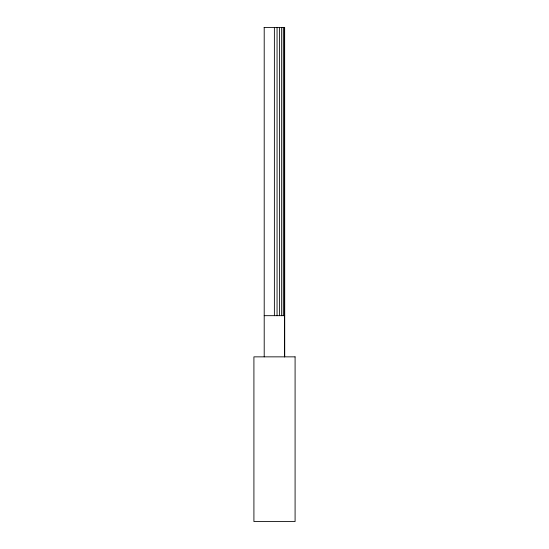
<?xml version="1.0" encoding="UTF-8"?>
<svg xmlns="http://www.w3.org/2000/svg" width="549" height="549" viewBox="0 0 549 549"><rect width="100%" height="100%" fill="white"/><g stroke="black" fill="none" stroke-linecap="round" stroke-linejoin="round"><path stroke-width="0.82" d="M264.09 27.45L284.643 27.45L284.718 356.85M264.206 315.675L284.718 315.675M284.567 315.675L284.567 356.85M284.327 27.45L284.327 315.675M283.298 27.45L283.298 315.675M281.664 27.45L281.664 315.675M279.53 27.45L279.53 315.675M277.053 27.45L277.053 315.675M274.383 27.45L274.383 315.675M264.206 27.45L264.206 356.85M295.088 356.85L253.913 356.85L253.913 521.55L295.088 521.55L295.088 356.85"/></g></svg>
